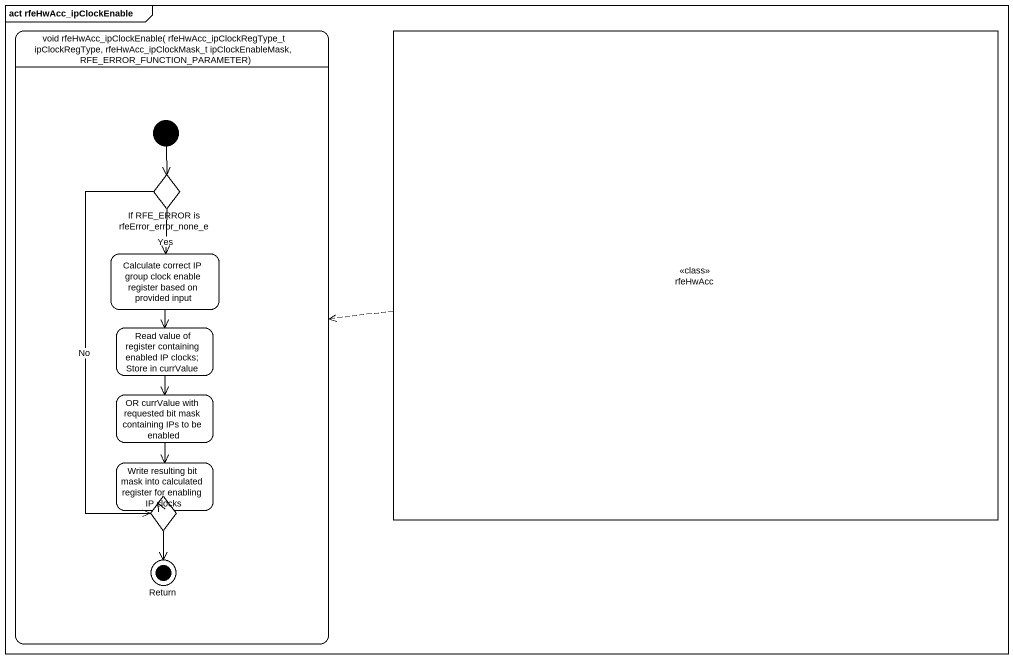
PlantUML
@startuml
mainframe act rfeHwAcc_ipClockEnable
hide empty description
state "void rfeHwAcc_ipClockEnable( rfeHwAcc_ipClockRegType_t ipClockRegType, rfeHwAcc_ipClockMask_t ipClockEnableMask, RFE_ERROR_FUNCTION_PARAMETER)" as void_rfeHwAcc_ipClockEnable {
  state "If RFE_ERROR is rfeError_error_none_e" as If_RFE_ERROR_is_rfeError <<choice>>
  state "Calculate correct IP group clock enable register based on provided input" as Calculate_correct_IP_group
  state "Read value of register containing enabled IP clocks; Store in currValue" as Read_value_of_register
  state "OR currValue with requested bit mask containing IPs to be enabled" as OR_currValue_with_requested
  state "Write resulting bit mask into calculated register for enabling IP clocks" as Write_resulting_bit_mask
  state choice1 <<choice>>
  state "Return" as Return_ <<end>>
  [*] --> If_RFE_ERROR_is_rfeError
}
state rfeHwAcc <<class>>
rfeHwAcc -left[dashed]-> void_rfeHwAcc_ipClockEnable
If_RFE_ERROR_is_rfeError --> Calculate_correct_IP_group : Yes
If_RFE_ERROR_is_rfeError --> choice1 : No
Calculate_correct_IP_group --> Read_value_of_register
Read_value_of_register --> OR_currValue_with_requested
OR_currValue_with_requested --> Write_resulting_bit_mask
Write_resulting_bit_mask --> choice1
choice1 --> Return_
@enduml
